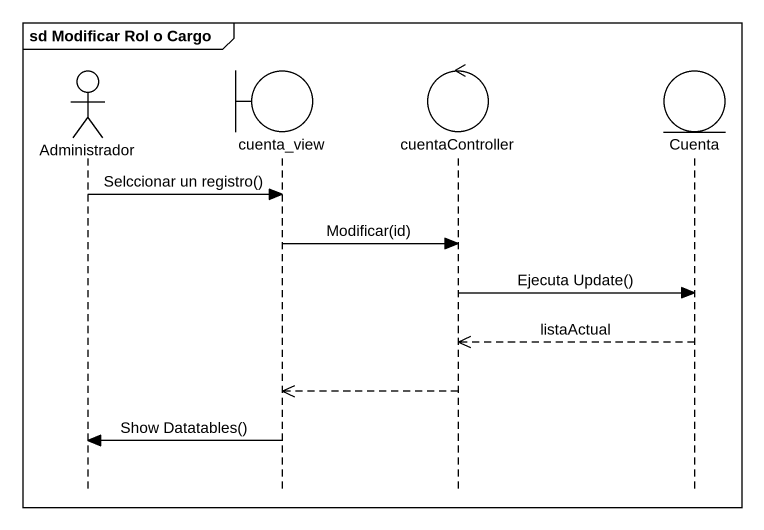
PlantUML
@startuml
mainframe sd Modificar Rol o Cargo
hide footbox
actor Administrador
boundary cuenta_view
control cuentaController
entity Cuenta

Administrador -> cuenta_view : Selccionar un registro()
cuenta_view -> cuentaController : Modificar(id)
cuentaController -> Cuenta : Ejecuta Update()
Cuenta -->> cuentaController : listaActual
cuentaController -->> cuenta_view
cuenta_view -> Administrador : Show Datatables()
@enduml
